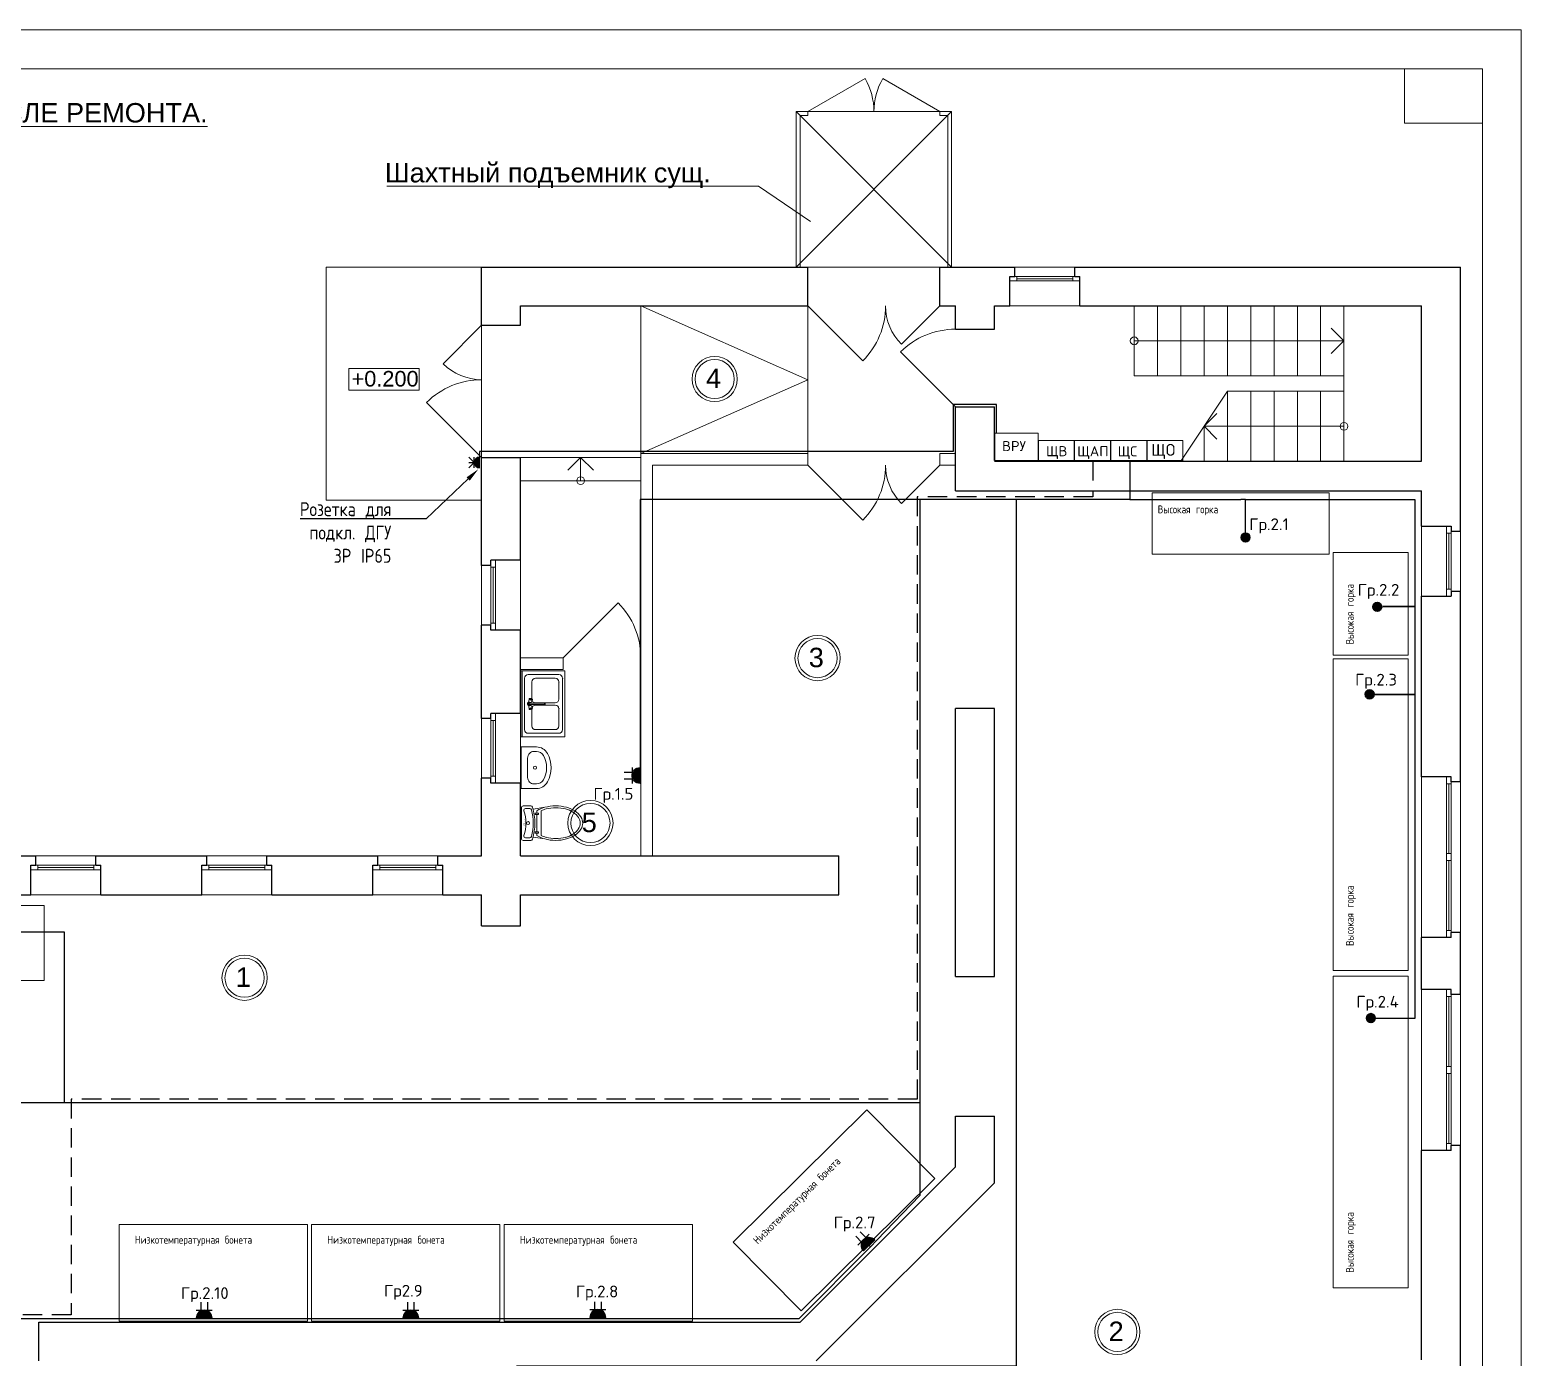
# Model space of a CAD drawing. Header units: metres. Extents: x -1525 to -1043, y -1331 to -1144.
# Drawn here: x -1406.31 to -1387.11, y -1208.18 to -1191.1 of the extents above; entities that cross this region are included whole.
import ezdxf
from ezdxf import colors
from ezdxf.entities.mleader import LeaderData, LeaderLine
from ezdxf.enums import TextEntityAlignment as Align
from ezdxf.math import Vec2, Vec3

# ---------------------------------------------------------------- set-up
doc = ezdxf.new("R2010")
doc.units = ezdxf.units.M
doc.header["$MEASUREMENT"] = 0
doc.linetypes.add('( Hidden )', pattern=[0.375, 0.25, -0.125])
doc.layers.add('_ЭОМ', color=10, linetype='Continuous', lineweight=30)
doc.layers.add('ЭС', color=5, linetype='Continuous', lineweight=30)
doc.styles.get("Standard").update_dxf_attribs({"font": 'txt.shx', "width": 0.8, "height": 0.0025})
doc.styles.add('Style-Arial', font='arial.ttf')

# ---------------------------------------------------------------- blocks, each defined once
blk = doc.blocks.new('*U5')
at = {"color": 7, "linetype": 'Continuous', "lineweight": 13}
for p, q in [((-12.487, 20.002), (14.013, 20.002)), ((13.013, 20.002), (13.013, 19.302)), ((14.013, 20.002), (14.013, -19.998)), ((13.013, 19.302), (14.013, 19.302))]:
    blk.add_line(p, q, dxfattribs=at)
at = {"color": 7, "linetype": 'Continuous', "lineweight": 0, "flags": 128}
blk.add_lwpolyline([(14.513, 20.502), (-14.487, 20.502), (-14.487, -20.498), (14.513, -20.498), (14.513, 20.502)], close=True, dxfattribs=at)
blk = doc.blocks.new('*U11')
at = {"color": 7, "linetype": 'Continuous', "lineweight": 13}
for radius in [0.291, 0.252]:
    blk.add_circle((0, 0), radius, dxfattribs=at)
at = {"color": 7, "linetype": 'Continuous', "lineweight": 13, "style": 'Style-Arial'}
blk.add_text('1', height=0.25, dxfattribs=at).set_placement((-0.113, 0.133), align=Align.TOP_LEFT)
blk = doc.blocks.new('*U12')
at = {"color": 7, "linetype": 'Continuous', "lineweight": 13}
for radius in [0.291, 0.252]:
    blk.add_circle((0, 0), radius, dxfattribs=at)
at = {"color": 7, "linetype": 'Continuous', "lineweight": 13, "style": 'Style-Arial'}
blk.add_text('2', height=0.25, dxfattribs=at).set_placement((-0.113, 0.133), align=Align.TOP_LEFT)
blk = doc.blocks.new('*U6')
at = {"color": 7, "linetype": 'Continuous', "lineweight": 13}
for radius in [0.291, 0.252]:
    blk.add_circle((0, 0), radius, dxfattribs=at)
at = {"color": 7, "linetype": 'Continuous', "lineweight": 13, "style": 'Style-Arial'}
blk.add_text('3', height=0.25, dxfattribs=at).set_placement((-0.113, 0.133), align=Align.TOP_LEFT)
blk = doc.blocks.new('*U13')
at = {"color": 7, "linetype": 'Continuous', "lineweight": 13}
for radius in [0.291, 0.252]:
    blk.add_circle((0, 0), radius, dxfattribs=at)
at = {"color": 7, "linetype": 'Continuous', "lineweight": 13, "style": 'Style-Arial'}
blk.add_text('4', height=0.25, dxfattribs=at).set_placement((-0.113, 0.133), align=Align.TOP_LEFT)
blk = doc.blocks.new('*U7')
at = {"color": 7, "linetype": 'Continuous', "lineweight": 13}
for radius in [0.291, 0.252]:
    blk.add_circle((0, 0), radius, dxfattribs=at)
at = {"color": 7, "linetype": 'Continuous', "lineweight": 13, "style": 'Style-Arial'}
blk.add_text('5', height=0.25, dxfattribs=at).set_placement((-0.113, 0.133), align=Align.TOP_LEFT)
blk = doc.blocks.new('SINK10')
at = {"color": 8, "linetype": 'Continuous', "lineweight": 13}
for p, q in [((-23, 0), (-23, -16.8)), ((23, 0), (-23, 0)), ((23, 0), (23, -16.8)), ((-17.9, -12.3), (-18, -13.4)), ((-18, -13.4), (-18, -16.8)), ((-17.5, -11.2), (-17.9, -12.3)), ((-16.8, -10.1), (-17.5, -11.2)), ((-15.9, -9.2), (-16.8, -10.1)), ((-14.8, -8.3), (-15.9, -9.2)), ((-13.6, -7.7), (-14.8, -8.3)), ((-12.2, -7.2), (-13.6, -7.7)), ((-10.7, -6.9), (-12.2, -7.2)), ((-9.1, -6.8), (-10.7, -6.9)), ((-9.1, -6.8), (-9.1, -6.8)), ((9.1, -6.8), (-9.1, -6.8)), ((9.1, -6.8), (9.1, -6.8)), ((10.7, -6.9), (9.1, -6.8)), ((12.2, -7.2), (10.7, -6.9)), ((13.6, -7.7), (12.2, -7.2)), ((14.8, -8.3), (13.6, -7.7)), ((15.9, -9.2), (14.8, -8.3)), ((16.8, -10.1), (15.9, -9.2)), ((17.5, -11.2), (16.8, -10.1)), ((17.9, -12.3), (17.5, -11.2)), ((18, -13.4), (17.9, -12.3)), ((18, -13.4), (18, -16.8))]:
    blk.add_line(p, q, dxfattribs=at)
for centre, radius, start, end in [((0, -15.2), 1.75, 0, 360), ((-9.1, -16.8), 13.9, 180, 241.5254), ((-9.1, -16.8), 8.89, 180, 241.5254), ((0, 0), 33, 241.5254, 298.4746), ((0, 0), 28, 241.5254, 298.4746), ((9.1, -16.8), 8.89, 298.4746, 360), ((9.1, -16.8), 13.9, 298.4746, 360)]:
    blk.add_arc(centre, radius, start, end, dxfattribs=at)
blk = doc.blocks.new('SINK4')
at = {"color": 8, "linetype": 'Continuous', "lineweight": 13}
for p, q in [((-45, 0), (45, 0)), ((-45, -60), (-45, 0)), ((-45, -2), (45, -2)), ((-40, -10), (-40, -52)), ((35, -5), (-35, -5)), ((-35, -20), (-35, -47)), ((-6.5, -15), (-30, -15)), ((-7.4, -12), (-7.5, -12.3)), ((-7.5, -12.3), (-7.5, -12.8)), ((-7.5, -12.8), (-7.4, -13.4)), ((-7.1, -11.4), (-7.4, -12)), ((-7.2, -11.9), (-7.4, -12)), ((-7.4, -13.4), (-7.3, -14)), ((-7.3, -14), (-7.1, -14.5)), ((-7, -11.9), (-7.2, -11.9)), ((-6.9, -11.3), (-7.1, -11.4)), ((-7.1, -14.5), (-6.9, -15.1)), ((-6.8, -12.1), (-7, -11.9)), ((-3, -11.2), (-6.9, -11.3)), ((-6.6, -11.3), (-6.9, -11.3)), ((-6.9, -15.1), (-6.6, -15.5)), ((-6.5, -12.5), (-6.8, -12.1)), ((-6.3, -11.6), (-6.6, -11.3)), ((-6.6, -15.5), (-6.4, -15.7)), ((-6.3, -13), (-6.5, -12.5)), ((-6.4, -15.7), (-6.2, -15.7)), ((-5.9, -16), (-6.4, -15.7)), ((-6, -12.1), (-6.3, -11.6)), ((-6.1, -13.6), (-6.3, -13)), ((-6.2, -15.7), (-6, -15.6)), ((-6, -14.2), (-6.1, -13.6)), ((-5.7, -12.7), (-6, -12.1)), ((-5.9, -14.8), (-6, -14.2)), ((-6, -15.6), (-5.9, -15.3)), ((-5.9, -15.3), (-5.9, -14.8)), ((-5.9, -16), (-5.6, -16.1)), ((-5.5, -13.5), (-5.7, -12.7)), ((-2.2, -14.1), (-5.6, -16.1)), ((-5.6, -16.1), (-5.4, -15.9)), ((-5.3, -14.2), (-5.5, -13.5)), ((-5.4, -15.9), (-5.3, -15.5)), ((-5.3, -14.9), (-5.3, -14.2)), ((-5.3, -15.5), (-5.3, -14.9)), ((-2.8, -11.3), (-3, -11.2)), ((-2.6, -11.4), (-2.8, -11.3)), ((-2.3, -10.4), (-2.7, -11.1)), ((-2.7, -11.1), (-2.7, -11.4)), ((-1.9, -11.3), (-2.6, -11.5)), ((-2.4, -11.7), (-2.6, -11.4)), ((-2.3, -12.1), (-2.4, -11.7)), ((-1.6, -9.7), (-2.3, -10.4)), ((-2.1, -12.6), (-2.3, -12.1)), ((-2.2, -14.1), (-2.1, -14)), ((-2, -13), (-2.1, -12.6)), ((-2.1, -14), (-2, -13.8)), ((-2, -13.4), (-2, -13)), ((-2, -13.8), (-2, -13.4)), ((-1.3, -13.6), (-2, -13.8)), ((-2, -13.9), (-1.6, -14.3)), ((-0.9, -9.3), (-1.6, -9.7)), ((-1.6, -14.3), (-0.9, -14.7)), ((-1.2, -11.1), (-1.5, -12)), ((-1.5, -12), (-1.2, -12.9)), ((-1.5, -47), (-1.5, -20)), ((-0.5, -10.6), (-1.2, -11.1)), ((-1.2, -12.9), (-0.9, -13.1)), ((-0.8, -11.4), (-1, -12)), ((-1, -12), (-0.9, -12.5)), ((0, -9.2), (-0.9, -9.3)), ((-0.7, -11.5), (-0.9, -12)), ((-0.9, -12), (-0.9, -32)), ((-0.9, -14.7), (-0.9, -14.7)), ((-0.3, -11), (-0.8, -11.4)), ((-0.3, -11.2), (-0.7, -11.5)), ((0.5, -10.6), (-0.5, -10.6)), ((0.3, -11), (-0.3, -11)), ((0.3, -11.2), (-0.3, -11.2)), ((0.9, -9.3), (0, -9.2)), ((0.8, -11.4), (0.3, -11)), ((0.7, -11.5), (0.3, -11.2)), ((1.2, -11.1), (0.5, -10.6)), ((0.8, -12), (0.7, -11.5)), ((1, -12), (0.8, -11.4)), ((0.8, -12.5), (1, -12)), ((0.8, -12), (0.8, -32)), ((0.8, -13.1), (1.2, -12.9)), ((0.8, -14.7), (0.9, -14.7)), ((1.6, -9.7), (0.9, -9.3)), ((0.9, -14.7), (1.6, -14.3)), ((1.5, -12), (1.2, -11.1)), ((1.2, -12.9), (1.5, -12)), ((1.3, -13.6), (2, -13.8)), ((1.5, -20), (1.5, -47)), ((2.3, -10.4), (1.6, -9.7)), ((1.6, -14.3), (2, -13.9)), ((1.9, -11.3), (2.6, -11.5)), ((2.1, -12.6), (2, -13)), ((2, -13), (2, -13.4)), ((2, -13.4), (2, -13.8)), ((2, -13.8), (2.1, -14)), ((2.3, -12.1), (2.1, -12.6)), ((2.1, -14), (2.2, -14.1)), ((2.2, -14.1), (5.6, -16.1)), ((2.7, -11.1), (2.3, -10.4)), ((2.4, -11.7), (2.3, -12.1)), ((2.6, -11.4), (2.4, -11.7)), ((2.8, -11.3), (2.6, -11.4)), ((2.7, -11.4), (2.7, -11.1)), ((3, -11.2), (2.8, -11.3)), ((3, -11.2), (6.9, -11.3)), ((5.5, -13.5), (5.3, -14.2)), ((5.3, -14.2), (5.3, -14.9)), ((5.3, -14.9), (5.3, -15.5)), ((5.3, -15.5), (5.4, -15.9)), ((5.4, -15.9), (5.6, -16.1)), ((5.7, -12.7), (5.5, -13.5)), ((5.6, -16.1), (5.9, -16)), ((6, -12.1), (5.7, -12.7)), ((6, -14.2), (5.9, -14.8)), ((5.9, -14.8), (5.9, -15.3)), ((5.9, -15.3), (6, -15.6)), ((5.9, -16), (6.4, -15.7)), ((6.3, -11.6), (6, -12.1)), ((6.1, -13.6), (6, -14.2)), ((6, -15.6), (6.2, -15.7)), ((6.3, -13), (6.1, -13.6)), ((6.2, -15.7), (6.4, -15.7)), ((6.6, -11.3), (6.3, -11.6)), ((6.5, -12.5), (6.3, -13)), ((6.4, -15.7), (6.6, -15.5)), ((6.8, -12.1), (6.5, -12.5)), ((30, -15), (6.5, -15)), ((6.9, -11.3), (6.6, -11.3)), ((6.6, -15.5), (6.9, -15.1)), ((7, -11.9), (6.8, -12.1)), ((7.1, -11.4), (6.9, -11.3)), ((6.9, -15.1), (7.1, -14.5)), ((7.2, -11.9), (7, -11.9)), ((7.1, -11.4), (7.4, -12)), ((7.1, -14.5), (7.3, -14)), ((7.4, -12), (7.2, -11.9)), ((7.3, -14), (7.4, -13.4)), ((7.5, -12.3), (7.4, -12)), ((7.4, -13.4), (7.5, -12.8)), ((7.5, -12.8), (7.5, -12.3)), ((35, -47), (35, -20)), ((40, -52), (40, -10)), ((45, -60), (45, 0)), ((-1.1, -32), (-0.9, -31.4)), ((-0.9, -32.6), (-1.1, -32)), ((-0.7, -32.5), (-0.9, -32)), ((-0.3, -32.9), (-0.9, -32.6)), ((-0.9, -32.6), (-0.7, -33)), ((-0.3, -32.8), (-0.7, -32.5)), ((-0.3, -33.3), (-0.7, -33)), ((0.3, -32.8), (-0.3, -32.8)), ((0.3, -32.9), (-0.3, -32.9)), ((0.3, -33.3), (-0.3, -33.3)), ((0.7, -32.5), (0.3, -32.8)), ((0.8, -32.6), (0.3, -32.9)), ((0.7, -33), (0.3, -33.3)), ((0.8, -32), (0.7, -32.5)), ((0.8, -32.6), (0.7, -33)), ((0.8, -31.4), (1, -32)), ((1, -32), (0.8, -32.6)), ((-45, -60), (45, -60)), ((-35, -57), (35, -57)), ((-30, -52), (-6.5, -52)), ((6.5, -52), (30, -52))]:
    blk.add_line(p, q, dxfattribs=at)
for centre, start, end in [((-35, -10), 90, 180), ((-30, -20), 90, 180), ((-6.5, -20), 0, 90), ((6.5, -20), 90, 180), ((30, -20), 0, 90), ((35, -10), 0, 90), ((-35, -52), 180, 270), ((-30, -47), 180, 270), ((-6.5, -47), 270, 0), ((6.5, -47), 180, 270), ((30, -47), 270, 0), ((35, -52), 270, 0)]:
    blk.add_arc(centre, 5, start, end, dxfattribs=at)
for p in [(-35, -57), (-30, -52), (6.5, -52)]:
    blk.add_point(p, dxfattribs=at)
blk = doc.blocks.new('ун3_1')
at = {"color": 8, "linetype": 'Continuous', "lineweight": 13}
for p, q in [((-0.239, 0.354), (-0.212, 0.175)), ((0.187, 0.299), (-0.187, 0.299)), ((-0.148, 0.232), (-0.187, 0.232)), ((0.129, 0.232), (-0.128, 0.232)), ((0.187, 0.232), (0.149, 0.232)), ((0.239, 0.354), (0.212, 0.175)), ((-0.26, 0.026), (-0.26, 0.142)), ((0.234, 0), (-0.234, 0)), ((-0.221, 0.062), (-0.221, 0.126)), ((0.221, 0.126), (0.221, 0.062)), ((0.26, 0.142), (0.26, 0.026))]:
    blk.add_line(p, q, dxfattribs=at)
at = {"color": 8, "linetype": 'Continuous', "lineweight": 13, "flags": 128}
for points in [[(-0.128, 0.255), (-0.128, 0.206), (-0.148, 0.206), (-0.148, 0.255), (-0.128, 0.255)], [(0.129, 0.255), (0.129, 0.206), (0.149, 0.206), (0.149, 0.255), (0.129, 0.255)]]:
    blk.add_lwpolyline(points, close=True, dxfattribs=at)
at = {"color": 8, "linetype": 'Continuous', "lineweight": 13}
blk.add_circle((0, 0.099), 0.0222, dxfattribs=at)
for centre, radius, start, end in [((0, 0.755), 0.17, 90, 123.0235), ((0, 0.755), 0.17, 56.9765, 90), ((0.379, 0.517), 0.639, 165.2133, 180), ((0.192, 0.566), 0.446, 147.4922, 165.2133), ((0.172, 0.563), 0.4, 147.4922, 165.2133), ((0.074, 0.641), 0.306, 123.0235, 147.4922), ((0.067, 0.631), 0.275, 123.0235, 147.4922), ((0, 0.733), 0.153, 90, 123.0235), ((0, 0.733), 0.153, 56.9765, 90), ((-0.066, 0.631), 0.275, 32.5078, 56.9765), ((-0.074, 0.641), 0.306, 32.5078, 56.9765), ((-0.172, 0.563), 0.4, 14.7867, 32.5078), ((-0.192, 0.566), 0.446, 14.7867, 32.5078), ((-0.379, 0.517), 0.639, 0, 14.7867), ((0.379, 0.517), 0.639, 180, 194.7867), ((0.34, 0.519), 0.573, 165.2133, 180), ((0.34, 0.519), 0.573, 180, 194.7867), ((-0.34, 0.519), 0.573, 0, 14.7867), ((-0.34, 0.519), 0.573, 345.2133, 0), ((-0.379, 0.517), 0.639, 345.2133, 0), ((0.192, 0.467), 0.446, 194.7867, 211.8511), ((0.172, 0.475), 0.4, 194.7867, 206.0947), ((-0.172, 0.475), 0.4, 333.9053, 345.2133), ((-0.192, 0.467), 0.446, 328.1489, 345.2133), ((-0.234, 0.142), 0.026, 106.9888, 180), ((-0.234, 0.026), 0.026, 180, 270), ((0, -0.624), 0.827, 73.0112, 106.9888), ((-0.195, 0.126), 0.026, 104.5756, 180), ((-0.195, 0.062), 0.026, 180, 287.342), ((0, -0.624), 0.801, 75.4244, 104.5756), ((0, -0.562), 0.628, 72.658, 107.342), ((0.195, 0.062), 0.026, 252.658, 0), ((0.195, 0.126), 0.026, 0, 75.4244), ((0.234, 0.026), 0.026, 270, 0), ((0.234, 0.142), 0.026, 0, 73.0112)]:
    blk.add_arc(centre, radius, start, end, dxfattribs=at)
at = {"color": 8, "linetype": 'Continuous', "lineweight": 13, "insert": (0.046, 0.047), "char_height": 0.013, "width": 61.84848, "attachment_point": 3}
blk.add_mtext('Spais Shattl', dxfattribs=at)
blk = doc.blocks.new('*U17')
at = {"color": 7, "linetype": 'Continuous', "lineweight": 13}
for p, q in [((-0.85, 0.788), (-0.114, 1.213)), ((0.85, 0.788), (0.114, 1.213)), ((-0.85, 0.738), (-0.85, 0.788)), ((0.85, 0.738), (0.85, 0.788))]:
    blk.add_line(p, q, dxfattribs=at)
at = {"color": 7, "linetype": 'Continuous', "lineweight": 13, "flags": 128}
for points in [[(-1, -1.212), (-1, 0.788), (-0.85, 0.788)], [(0.85, 0.788), (1, 0.788), (1, -1.212)], [(-0.95, -1.212), (-0.95, 0.738), (-0.85, 0.738)], [(0.85, 0.738), (0.95, 0.738), (0.95, -1.212)]]:
    blk.add_lwpolyline(points, dxfattribs=at)
at = {"color": 7, "linetype": 'Continuous', "lineweight": 0}
for centre, start, end in [((-0.85, 0.788), 0, 30), ((0.85, 0.788), 150, 180)]:
    blk.add_arc(centre, 0.85, start, end, dxfattribs=at)
blk = doc.blocks.new('*U28')
at = {"true_color": 0xffffff}
h = blk.add_hatch(color=7, dxfattribs=at)
h.dxf.hatch_style = 1
edge = h.paths.add_edge_path()
edge.add_line((-4.1, -22.7), (20.9, -22.7))
edge.add_arc((8.4, -22.7), 12.5, 0, 180)
at = {"color": 0, "lineweight": 30}
for p, q in [((3.3, 2.3), (3.3, -11.3)), ((13.4, 2.3), (13.4, -11.3)), ((-4.1, -10.2), (20.9, -10.2))]:
    blk.add_line(p, q, dxfattribs=at)
blk.add_lwpolyline([(-4.1, -22.7), (20.9, -22.7, 1)], format="xyb", close=True, dxfattribs=at)
blk = doc.blocks.new('*U33')
at = {"true_color": 0xffffff}
h = blk.add_hatch(color=7, dxfattribs=at)
h.dxf.hatch_style = 1
edge = h.paths.add_edge_path()
edge.add_line((-4.6, -15.5), (20.4, -15.5))
edge.add_arc((7.9, -15.5), 12.5, 0, 180)
at = {"color": 0, "lineweight": 30}
for p, q in [((2.9, 9.5), (2.9, -4)), ((13, 9.5), (13, -4)), ((-4.6, -3), (20.4, -3))]:
    blk.add_line(p, q, dxfattribs=at)
blk.add_lwpolyline([(-4.6, -15.5), (20.4, -15.5, 1)], format="xyb", close=True, dxfattribs=at)
blk = doc.blocks.new('*U29')
at = {"true_color": 0xffffff}
h = blk.add_hatch(color=7, dxfattribs=at)
h.dxf.hatch_style = 1
edge = h.paths.add_edge_path()
edge.add_line((-2, 5.3), (-2, -19.7))
edge.add_arc((-2, -7.2), 12.5, 270, 450)
at = {"color": 0, "lineweight": 30}
for p, q in [((10.5, 5.3), (10.5, -19.7)), ((23, -2.1), (9.4, -2.1)), ((23, -12.2), (9.4, -12.2))]:
    blk.add_line(p, q, dxfattribs=at)
blk.add_lwpolyline([(-2, 5.3), (-2, -19.7, 1)], format="xyb", close=True, dxfattribs=at)
blk = doc.blocks.new('*U38')
at = {"true_color": 0xffffff}
h = blk.add_hatch(color=7, dxfattribs=at)
h.dxf.hatch_style = 1
edge = h.paths.add_edge_path()
edge.add_line((62.5, -60), (87.5, -60))
edge.add_arc((75, -60), 12.5, 0, 180)
at = {"color": 0, "lineweight": 30}
for p, q in [((75, -47.5), (62.5, -35)), ((62.5, -47.5), (87.5, -47.5)), ((75, -35), (75, -47.5)), ((75, -47.5), (87.5, -35)), ((75, -47.5), (75, -60))]:
    blk.add_line(p, q, dxfattribs=at)
blk.add_lwpolyline([(62.5, -60), (87.5, -60, 1)], format="xyb", close=True, dxfattribs=at)

msp = doc.modelspace()

# ---------------------------------------------------------------- hatches: boundary and pattern name
at = {"layer": 'ЭС', "linetype": 'Continuous', "lineweight": 0}
h = msp.add_hatch(color=256, dxfattribs=at)
h.dxf.hatch_style = 1
h.paths.add_polyline_path([(-1390.7165528, -1197.63336433, 1), (-1390.6026167, -1197.63336433, 1)])
h = msp.add_hatch(color=256, dxfattribs=at)
h.dxf.hatch_style = 1
h.paths.add_polyline_path([(-1389.02144337, -1198.52597747, 1), (-1388.90750727, -1198.52597747, 1)])
h = msp.add_hatch(color=256, dxfattribs=at)
h.dxf.hatch_style = 1
h.paths.add_polyline_path([(-1389.12010711, -1199.65231615, 1), (-1389.00617101, -1199.65231615, 1)])
h = msp.add_hatch(color=256, dxfattribs=at)
h.dxf.hatch_style = 1
h.paths.add_polyline_path([(-1389.10375169, -1203.81923944, 1), (-1388.9898156, -1203.81923944, 1)])

# ---------------------------------------------------------------- linework, layer by layer
at = {"color": 7, "linetype": 'Continuous', "lineweight": 0}
for p, q in [((-1396.44285769, -1192.15260369), (-1394.44285769, -1194.15260369)), ((-1396.44285769, -1194.15260369), (-1394.44285769, -1192.15260369)), ((-1396.29285769, -1194.15260369), (-1394.59285769, -1194.15260369)), ((-1393.62785769, -1194.15260369), (-1392.85785769, -1194.15260369)), ((-1393.60285769, -1194.27260369), (-1392.88285769, -1194.27260369)), ((-1393.60285769, -1194.30260369), (-1392.88285769, -1194.30260369)), ((-1392.88285769, -1194.33260369), (-1393.60285769, -1194.33260369)), ((-1398.44285769, -1196.55260369), (-1398.44285769, -1194.65260369)), ((-1396.29285769, -1196.55260369), (-1396.29285769, -1194.65260369)), ((-1393.69285769, -1194.65260369), (-1392.79285769, -1194.65260369)), ((-1391.79285769, -1195.55260369), (-1391.79285769, -1194.65260369)), ((-1391.49285769, -1195.55260369), (-1391.49285769, -1194.65260369)), ((-1391.19285769, -1195.55260369), (-1391.19285769, -1194.65260369)), ((-1390.89285769, -1195.55260369), (-1390.89285769, -1194.65260369)), ((-1390.59285769, -1195.55260369), (-1390.59285769, -1194.65260369)), ((-1390.29285769, -1195.55260369), (-1390.29285769, -1194.65260369)), ((-1389.99285769, -1195.55260369), (-1389.99285769, -1194.65260369)), ((-1389.69285769, -1195.55260369), (-1389.69285769, -1194.65260369)), ((-1400.49285769, -1194.90260369), (-1400.49285769, -1196.50260369)), ((-1389.55773699, -1194.93772439), (-1389.39285769, -1195.10260369)), ((-1392.09285769, -1195.10260369), (-1389.39285769, -1195.10260369)), ((-1389.55773699, -1195.26748299), (-1389.39285769, -1195.10260369)), ((-1391.49285769, -1196.65260369), (-1390.89285769, -1195.75260369)), ((-1390.89285769, -1196.65260369), (-1390.89285769, -1195.75260369)), ((-1390.59285769, -1196.65260369), (-1390.59285769, -1195.75260369)), ((-1390.29285769, -1196.65260369), (-1390.29285769, -1195.75260369)), ((-1389.99285769, -1196.65260369), (-1389.99285769, -1195.75260369)), ((-1389.69285769, -1196.65260369), (-1389.69285769, -1195.75260369)), ((-1391.02797839, -1196.03772439), (-1391.19285769, -1196.20260369)), ((-1391.19285769, -1196.65260369), (-1391.19285769, -1196.20260369)), ((-1389.39285769, -1196.20260369), (-1391.19285769, -1196.20260369)), ((-1391.02797839, -1196.36748299), (-1391.19285769, -1196.20260369)), ((-1399.99285769, -1196.60260369), (-1398.44285769, -1196.60260369)), ((-1399.38273699, -1196.76748299), (-1399.21785769, -1196.60260369)), ((-1399.21785769, -1196.90260369), (-1399.21785769, -1196.60260369)), ((-1399.05297839, -1196.76748299), (-1399.21785769, -1196.60260369)), ((-1399.99285769, -1196.90260369), (-1398.44285769, -1196.90260369)), ((-1388.39285769, -1197.48760369), (-1388.39285769, -1198.38760369)), ((-1388.07285769, -1198.29760369), (-1388.07285769, -1197.57760369)), ((-1388.04285769, -1197.57760369), (-1388.04285769, -1198.29760369)), ((-1388.01285769, -1197.57760369), (-1388.01285769, -1198.29760369)), ((-1387.89285769, -1197.55260369), (-1387.89285769, -1198.32260369)), ((-1399.99285769, -1198.82760369), (-1399.99285769, -1197.92760369)), ((-1400.49285769, -1198.76260369), (-1400.49285769, -1197.99260369)), ((-1400.37285769, -1198.73760369), (-1400.37285769, -1198.01760369)), ((-1400.34285769, -1198.73760369), (-1400.34285769, -1198.01760369)), ((-1400.31285769, -1198.01760369), (-1400.31285769, -1198.73760369)), ((-1400.49285769, -1200.73260369), (-1400.49285769, -1199.96260369)), ((-1400.37285769, -1200.70760369), (-1400.37285769, -1199.98760369)), ((-1400.34285769, -1200.70760369), (-1400.34285769, -1199.98760369)), ((-1400.31285769, -1199.98760369), (-1400.31285769, -1200.70760369)), ((-1399.99285769, -1200.79760369), (-1399.99285769, -1199.89760369)), ((-1388.39285769, -1202.78260369), (-1388.39285769, -1200.71260369)), ((-1388.07285769, -1202.69260369), (-1388.07285769, -1200.80260369)), ((-1388.04285769, -1201.70260369), (-1388.04285769, -1200.80260369)), ((-1388.01285769, -1200.80260369), (-1388.01285769, -1202.69260369)), ((-1387.89285769, -1200.77760369), (-1387.89285769, -1202.71760369)), ((-1406.22785769, -1201.73260369), (-1405.45785769, -1201.73260369)), ((-1404.02785769, -1201.73260369), (-1403.25785769, -1201.73260369)), ((-1401.82785769, -1201.73260369), (-1401.05785769, -1201.73260369)), ((-1388.04285769, -1202.69260369), (-1388.04285769, -1201.79260369)), ((-1406.20285769, -1201.85260369), (-1405.48285769, -1201.85260369)), ((-1406.20285769, -1201.88260369), (-1405.48285769, -1201.88260369)), ((-1405.48285769, -1201.91260369), (-1406.20285769, -1201.91260369)), ((-1404.00285769, -1201.85260369), (-1403.28285769, -1201.85260369)), ((-1404.00285769, -1201.88260369), (-1403.28285769, -1201.88260369)), ((-1403.28285769, -1201.91260369), (-1404.00285769, -1201.91260369)), ((-1401.80285769, -1201.85260369), (-1401.08285769, -1201.85260369)), ((-1401.80285769, -1201.88260369), (-1401.08285769, -1201.88260369)), ((-1401.08285769, -1201.91260369), (-1401.80285769, -1201.91260369)), ((-1406.29285769, -1202.23260369), (-1405.39285769, -1202.23260369)), ((-1404.09285769, -1202.23260369), (-1403.19285769, -1202.23260369)), ((-1401.89285769, -1202.23260369), (-1400.99285769, -1202.23260369)), ((-1388.39285769, -1205.52260369), (-1388.39285769, -1203.45260369)), ((-1387.89285769, -1203.51760369), (-1387.89285769, -1205.45760369)), ((-1388.07285769, -1205.43260369), (-1388.07285769, -1203.54260369)), ((-1388.04285769, -1204.44260369), (-1388.04285769, -1203.54260369)), ((-1388.01285769, -1203.54260369), (-1388.01285769, -1205.43260369)), ((-1388.04285769, -1205.43260369), (-1388.04285769, -1204.53260369))]:
    msp.add_line(p, q, dxfattribs=at)
at = {"color": 7, "linetype": 'Continuous', "lineweight": 30}
for p, q in [((-1400.49285769, -1194.15260369), (-1396.29285769, -1194.15260369)), ((-1400.49285769, -1194.90260369), (-1400.49285769, -1194.15260369)), ((-1396.29285769, -1194.65260369), (-1396.29285769, -1194.15260369)), ((-1394.59285769, -1194.65260369), (-1394.59285769, -1194.15260369)), ((-1394.59285769, -1194.15260369), (-1393.62785769, -1194.15260369)), ((-1393.69285769, -1194.65260369), (-1393.69285769, -1194.27260369)), ((-1393.69285769, -1194.27260369), (-1393.62785769, -1194.27260369)), ((-1393.62785769, -1194.27260369), (-1393.62785769, -1194.15260369)), ((-1392.85785769, -1194.27260369), (-1392.85785769, -1194.15260369)), ((-1392.85785769, -1194.15260369), (-1387.89285769, -1194.15260369)), ((-1392.85785769, -1194.27260369), (-1392.79285769, -1194.27260369)), ((-1392.79285769, -1194.65260369), (-1392.79285769, -1194.27260369)), ((-1387.89285769, -1197.55260369), (-1387.89285769, -1194.15260369)), ((-1399.99285769, -1194.65260369), (-1396.29285769, -1194.65260369)), ((-1399.99285769, -1194.90260369), (-1399.99285769, -1194.65260369)), ((-1394.59285769, -1194.65260369), (-1394.39285769, -1194.65260369)), ((-1394.39285769, -1194.95260369), (-1394.39285769, -1194.65260369)), ((-1393.89285769, -1194.65260369), (-1393.69285769, -1194.65260369)), ((-1393.89285769, -1194.95260369), (-1393.89285769, -1194.65260369)), ((-1392.79285769, -1194.65260369), (-1388.39285769, -1194.65260369)), ((-1388.39285769, -1196.65260369), (-1388.39285769, -1194.65260369)), ((-1400.49285769, -1194.90260369), (-1399.99285769, -1194.90260369)), ((-1394.39285769, -1194.95260369), (-1393.89285769, -1194.95260369)), ((-1394.39285769, -1195.95260369), (-1393.89285769, -1195.95260369)), ((-1394.39285769, -1197.03260369), (-1394.39285769, -1195.95260369)), ((-1393.89285769, -1196.64499185), (-1393.89285769, -1195.95260369)), ((-1400.49285769, -1196.60260369), (-1399.99285769, -1196.60260369)), ((-1400.49285769, -1197.99260369), (-1400.49285769, -1196.60260369)), ((-1399.99285769, -1197.92760369), (-1399.99285769, -1196.60260369)), ((-1393.89285769, -1196.65260369), (-1388.39285769, -1196.65260369)), ((-1394.39285769, -1197.03260369), (-1388.39285769, -1197.03260369)), ((-1388.39285769, -1197.48760369), (-1388.39285769, -1197.03260369)), ((-1388.39285769, -1197.48760369), (-1388.01285769, -1197.48760369)), ((-1388.01285769, -1197.48760369), (-1388.01285769, -1197.55260369)), ((-1388.01285769, -1197.55260369), (-1387.89285769, -1197.55260369)), ((-1399.99285769, -1197.92760369), (-1400.37285769, -1197.92760369)), ((-1400.37285769, -1197.99260369), (-1400.37285769, -1197.92760369)), ((-1400.37285769, -1197.99260369), (-1400.49285769, -1197.99260369)), ((-1388.01285769, -1198.32260369), (-1387.89285769, -1198.32260369)), ((-1388.01285769, -1198.32260369), (-1388.01285769, -1198.38760369)), ((-1387.89285769, -1200.77760369), (-1387.89285769, -1198.32260369)), ((-1388.39285769, -1200.71260369), (-1388.39285769, -1198.38760369)), ((-1388.39285769, -1198.38760369), (-1388.01285769, -1198.38760369)), ((-1400.49285769, -1199.96260369), (-1400.49285769, -1198.76260369)), ((-1400.37285769, -1198.76260369), (-1400.49285769, -1198.76260369)), ((-1400.37285769, -1198.82760369), (-1400.37285769, -1198.76260369)), ((-1399.99285769, -1198.82760369), (-1400.37285769, -1198.82760369)), ((-1399.99285769, -1199.89760369), (-1399.99285769, -1198.82760369)), ((-1394.39285769, -1203.28260369), (-1394.39285769, -1199.83260369)), ((-1393.89285769, -1199.83260369), (-1394.39285769, -1199.83260369)), ((-1393.89285769, -1203.28260369), (-1393.89285769, -1199.83260369)), ((-1400.37285769, -1199.96260369), (-1400.49285769, -1199.96260369)), ((-1399.99285769, -1199.89760369), (-1400.37285769, -1199.89760369)), ((-1400.37285769, -1199.96260369), (-1400.37285769, -1199.89760369)), ((-1400.37285769, -1200.73260369), (-1400.49285769, -1200.73260369)), ((-1400.49285769, -1201.73260369), (-1400.49285769, -1200.73260369)), ((-1400.37285769, -1200.79760369), (-1400.37285769, -1200.73260369)), ((-1399.99285769, -1200.79760369), (-1400.37285769, -1200.79760369)), ((-1399.99285769, -1201.73260369), (-1399.99285769, -1200.79760369)), ((-1388.01285769, -1200.71260369), (-1388.39285769, -1200.71260369)), ((-1388.01285769, -1200.77760369), (-1388.01285769, -1200.71260369)), ((-1387.89285769, -1200.77760369), (-1388.01285769, -1200.77760369)), ((-1406.22785769, -1201.85260369), (-1406.22785769, -1201.73260369)), ((-1405.45785769, -1201.85260369), (-1405.45785769, -1201.73260369)), ((-1404.02785769, -1201.85260369), (-1404.02785769, -1201.73260369)), ((-1403.25785769, -1201.85260369), (-1403.25785769, -1201.73260369)), ((-1401.82785769, -1201.85260369), (-1401.82785769, -1201.73260369)), ((-1401.05785769, -1201.85260369), (-1401.05785769, -1201.73260369)), ((-1395.89285769, -1202.23260369), (-1395.89285769, -1201.73260369)), ((-1406.29285769, -1202.23260369), (-1406.29285769, -1201.85260369)), ((-1406.29285769, -1201.85260369), (-1406.22785769, -1201.85260369)), ((-1405.45785769, -1201.85260369), (-1405.39285769, -1201.85260369)), ((-1405.39285769, -1202.23260369), (-1405.39285769, -1201.85260369)), ((-1404.09285769, -1202.23260369), (-1404.09285769, -1201.85260369)), ((-1404.09285769, -1201.85260369), (-1404.02785769, -1201.85260369)), ((-1403.25785769, -1201.85260369), (-1403.19285769, -1201.85260369)), ((-1403.19285769, -1202.23260369), (-1403.19285769, -1201.85260369)), ((-1401.89285769, -1202.23260369), (-1401.89285769, -1201.85260369)), ((-1401.89285769, -1201.85260369), (-1401.82785769, -1201.85260369)), ((-1401.05785769, -1201.85260369), (-1400.99285769, -1201.85260369)), ((-1400.99285769, -1202.23260369), (-1400.99285769, -1201.85260369)), ((-1400.49285769, -1202.63260369), (-1400.49285769, -1202.23260369)), ((-1399.99285769, -1202.63260369), (-1399.99285769, -1202.23260369)), ((-1400.49285769, -1202.63260369), (-1399.99285769, -1202.63260369)), ((-1388.01285769, -1202.78260369), (-1388.01285769, -1202.71760369)), ((-1387.89285769, -1202.71760369), (-1388.01285769, -1202.71760369)), ((-1387.89285769, -1203.51760369), (-1387.89285769, -1202.71760369)), ((-1388.01285769, -1202.78260369), (-1388.39285769, -1202.78260369)), ((-1388.39285769, -1203.45260369), (-1388.39285769, -1202.78260369)), ((-1394.39285769, -1203.28260369), (-1393.89285769, -1203.28260369)), ((-1388.01285769, -1203.45260369), (-1388.39285769, -1203.45260369)), ((-1388.01285769, -1203.51760369), (-1388.01285769, -1203.45260369)), ((-1387.89285769, -1203.51760369), (-1388.01285769, -1203.51760369)), ((-1394.39285769, -1205.73260369), (-1394.39285769, -1205.08260369)), ((-1394.39285769, -1205.08260369), (-1393.89285769, -1205.08260369)), ((-1393.89285769, -1205.93971047), (-1393.89285769, -1205.08260369)), ((-1388.39285769, -1208.21788507), (-1388.39285769, -1205.52260369)), ((-1388.01285769, -1205.52260369), (-1388.39285769, -1205.52260369)), ((-1388.01285769, -1205.52260369), (-1388.01285769, -1205.45760369)), ((-1387.89285769, -1205.45760369), (-1388.01285769, -1205.45760369)), ((-1387.89285769, -1208.42499185), (-1387.89285769, -1205.45760369)), ((-1396.39285769, -1207.73260369), (-1394.39285769, -1205.73260369)), ((-1396.18575091, -1208.23260369), (-1393.89285769, -1205.93971047)), ((-1406.19285769, -1207.73260369), (-1396.39285769, -1207.73260369)), ((-1406.19285769, -1208.23260369), (-1406.19285769, -1207.73260369))]:
    msp.add_line(p, q, dxfattribs=at)
at = {"color": 7, "linetype": 'Continuous', "lineweight": 13}
for p, q in [((-1396.29285769, -1194.65260369), (-1395.58575091, -1195.35971047)), ((-1394.59285769, -1194.65260369), (-1395.08783243, -1195.14757844)), ((-1392.09285769, -1195.55260369), (-1392.09285769, -1194.65260369)), ((-1389.39285769, -1196.65260369), (-1389.39285769, -1194.65260369)), ((-1400.49285769, -1194.90260369), (-1400.98783243, -1195.39757844)), ((-1395.09996447, -1195.24549691), (-1394.39285769, -1195.95260369)), ((-1392.09285769, -1195.55260369), (-1389.39285769, -1195.55260369)), ((-1390.89285769, -1195.75260369), (-1389.39285769, -1195.75260369)), ((-1400.49285769, -1196.60260369), (-1401.19996447, -1195.89549691)), ((-1398.44285769, -1196.55260369), (-1396.29285769, -1196.55260369)), ((-1398.44285769, -1199.18260369), (-1398.44285769, -1196.55260369)), ((-1396.29285769, -1196.55260369), (-1396.29285769, -1196.70260369)), ((-1394.59285769, -1196.55260369), (-1394.59285769, -1196.70260369)), ((-1394.59285769, -1196.55260369), (-1394.39285769, -1196.55260369)), ((-1398.29285769, -1196.70260369), (-1396.29285769, -1196.70260369)), ((-1398.29285769, -1201.73260369), (-1398.29285769, -1196.70260369)), ((-1396.29285769, -1196.70260369), (-1395.58575091, -1197.40971047)), ((-1394.59285769, -1196.70260369), (-1395.08783243, -1197.19757844)), ((-1394.59285769, -1196.70260369), (-1394.39285769, -1196.70260369)), ((-1399.44285769, -1199.18260369), (-1398.73575091, -1198.47549691)), ((-1399.99285769, -1199.18260369), (-1399.44285769, -1199.18260369)), ((-1399.44285769, -1199.33260369), (-1399.44285769, -1199.18260369)), ((-1398.44285769, -1199.18260369), (-1398.44285769, -1199.33260369)), ((-1399.99285769, -1199.33260369), (-1399.44285769, -1199.33260369)), ((-1398.44285769, -1201.73260369), (-1398.44285769, -1199.33260369))]:
    msp.add_line(p, q, dxfattribs=at)
at = {"lineweight": 30}
for p, q in [((-1407.65785769, -1201.73260369), (-1406.22785769, -1201.73260369)), ((-1405.45785769, -1201.73260369), (-1404.02785769, -1201.73260369)), ((-1403.25785769, -1201.73260369), (-1401.82785769, -1201.73260369)), ((-1401.05785769, -1201.73260369), (-1400.49285769, -1201.73260369)), ((-1399.99285769, -1201.73260369), (-1395.89285769, -1201.73260369)), ((-1407.59285769, -1202.23260369), (-1406.29285769, -1202.23260369)), ((-1405.39285769, -1202.23260369), (-1404.09285769, -1202.23260369)), ((-1403.19285769, -1202.23260369), (-1401.89285769, -1202.23260369)), ((-1400.99285769, -1202.23260369), (-1400.49285769, -1202.23260369)), ((-1399.99285769, -1202.23260369), (-1395.89285769, -1202.23260369))]:
    msp.add_line(p, q, dxfattribs=at)
at = {"color": 7, "linetype": 'Continuous', "lineweight": 0, "flags": 128}
for points in [[(-1396.44285769, -1192.15260369), (-1394.44285769, -1192.15260369), (-1394.44285769, -1194.15260369), (-1396.44285769, -1194.15260369), (-1396.44285769, -1192.15260369)], [(-1402.49285769, -1197.15260369), (-1402.49285769, -1194.15260369), (-1400.49285769, -1194.15260369), (-1400.49285769, -1197.15260369), (-1402.49285769, -1197.15260369)]]:
    msp.add_lwpolyline(points, close=True, dxfattribs=at)
at = {"color": 7, "linetype": 'Continuous', "lineweight": 13, "flags": 128}
msp.add_lwpolyline([(-1401.7123752, -1193.11086784), (-1396.93031353, -1193.11086784), (-1396.25715311, -1193.56590185)], dxfattribs=at)
for points in [[(-1393.69285769, -1194.27260369), (-1393.60285769, -1194.27260369), (-1393.60285769, -1194.33260369), (-1393.69285769, -1194.33260369), (-1393.69285769, -1194.27260369)], [(-1392.79285769, -1194.27260369), (-1392.88285769, -1194.27260369), (-1392.88285769, -1194.33260369), (-1392.79285769, -1194.33260369), (-1392.79285769, -1194.27260369)], [(-1402.20314757, -1195.45985961), (-1401.29580994, -1195.45985961), (-1401.29580994, -1195.73724095), (-1402.20314757, -1195.73724095), (-1402.20314757, -1195.45985961)], [(-1388.01285769, -1197.48760369), (-1388.01285769, -1197.57760369), (-1388.07285769, -1197.57760369), (-1388.07285769, -1197.48760369), (-1388.01285769, -1197.48760369)], [(-1400.37285769, -1197.92760369), (-1400.37285769, -1198.01760369), (-1400.31285769, -1198.01760369), (-1400.31285769, -1197.92760369), (-1400.37285769, -1197.92760369)], [(-1388.01285769, -1198.38760369), (-1388.01285769, -1198.29760369), (-1388.07285769, -1198.29760369), (-1388.07285769, -1198.38760369), (-1388.01285769, -1198.38760369)], [(-1400.37285769, -1198.82760369), (-1400.37285769, -1198.73760369), (-1400.31285769, -1198.73760369), (-1400.31285769, -1198.82760369), (-1400.37285769, -1198.82760369)], [(-1400.37285769, -1199.89760369), (-1400.37285769, -1199.98760369), (-1400.31285769, -1199.98760369), (-1400.31285769, -1199.89760369), (-1400.37285769, -1199.89760369)], [(-1400.37285769, -1200.79760369), (-1400.37285769, -1200.70760369), (-1400.31285769, -1200.70760369), (-1400.31285769, -1200.79760369), (-1400.37285769, -1200.79760369)], [(-1388.07285769, -1200.71260369), (-1388.07285769, -1200.80260369), (-1388.01285769, -1200.80260369), (-1388.01285769, -1200.71260369), (-1388.07285769, -1200.71260369)], [(-1388.07285769, -1201.79260369), (-1388.07285769, -1201.70260369), (-1388.01285769, -1201.70260369), (-1388.01285769, -1201.79260369), (-1388.07285769, -1201.79260369)], [(-1406.29285769, -1201.85260369), (-1406.20285769, -1201.85260369), (-1406.20285769, -1201.91260369), (-1406.29285769, -1201.91260369), (-1406.29285769, -1201.85260369)], [(-1405.39285769, -1201.85260369), (-1405.48285769, -1201.85260369), (-1405.48285769, -1201.91260369), (-1405.39285769, -1201.91260369), (-1405.39285769, -1201.85260369)], [(-1404.09285769, -1201.85260369), (-1404.00285769, -1201.85260369), (-1404.00285769, -1201.91260369), (-1404.09285769, -1201.91260369), (-1404.09285769, -1201.85260369)], [(-1403.19285769, -1201.85260369), (-1403.28285769, -1201.85260369), (-1403.28285769, -1201.91260369), (-1403.19285769, -1201.91260369), (-1403.19285769, -1201.85260369)], [(-1401.89285769, -1201.85260369), (-1401.80285769, -1201.85260369), (-1401.80285769, -1201.91260369), (-1401.89285769, -1201.91260369), (-1401.89285769, -1201.85260369)], [(-1400.99285769, -1201.85260369), (-1401.08285769, -1201.85260369), (-1401.08285769, -1201.91260369), (-1400.99285769, -1201.91260369), (-1400.99285769, -1201.85260369)], [(-1388.07285769, -1202.78260369), (-1388.07285769, -1202.69260369), (-1388.01285769, -1202.69260369), (-1388.01285769, -1202.78260369), (-1388.07285769, -1202.78260369)], [(-1388.07285769, -1203.45260369), (-1388.07285769, -1203.54260369), (-1388.01285769, -1203.54260369), (-1388.01285769, -1203.45260369), (-1388.07285769, -1203.45260369)], [(-1388.07285769, -1204.53260369), (-1388.07285769, -1204.44260369), (-1388.01285769, -1204.44260369), (-1388.01285769, -1204.53260369), (-1388.07285769, -1204.53260369)], [(-1388.07285769, -1205.52260369), (-1388.07285769, -1205.43260369), (-1388.01285769, -1205.43260369), (-1388.01285769, -1205.52260369), (-1388.07285769, -1205.52260369)]]:
    msp.add_lwpolyline(points, close=True, dxfattribs=at)
at = {"color": 7, "linetype": 'Continuous', "lineweight": 0, "flags": 128}
msp.add_lwpolyline([(-1398.44285769, -1194.65260369), (-1396.29285769, -1195.60260369), (-1398.44285769, -1196.55260369)], dxfattribs=at)
at = {"color": 5, "linetype": 'Continuous', "lineweight": 9}
for points in [[(-1391.86255819, -1197.84686618), (-1389.58226527, -1197.84686618), (-1389.58226527, -1197.05770091), (-1391.86255819, -1197.05770091)], [(-1388.56555648, -1199.14785804), (-1388.56555648, -1197.82841756), (-1389.53171276, -1197.82841756), (-1389.53171276, -1199.14785804)], [(-1388.56555648, -1203.20794813), (-1388.56555648, -1199.19669304), (-1389.53171276, -1199.19669304), (-1389.53171276, -1203.20794813)], [(-1409.92703395, -1203.33660334), (-1406.12102579, -1203.33660334), (-1406.12102579, -1202.37044706), (-1409.92703395, -1202.37044706)], [(-1388.56555648, -1207.29137629), (-1388.56555648, -1203.2801212), (-1389.53171276, -1203.2801212), (-1389.53171276, -1207.29137629)], [(-1396.37983725, -1207.58765481), (-1394.65723403, -1205.8817255), (-1395.53227218, -1204.99813465), (-1397.25487539, -1206.70406397)], [(-1405.15929756, -1207.71935052), (-1402.73493029, -1207.71935052), (-1402.73493029, -1206.47579733), (-1405.15929756, -1206.47579733)], [(-1402.68049447, -1207.71935052), (-1400.2561272, -1207.71935052), (-1400.2561272, -1206.47579733), (-1402.68049447, -1206.47579733)], [(-1400.20169138, -1207.71935052), (-1397.77732411, -1207.71935052), (-1397.77732411, -1206.47579733), (-1400.20169138, -1206.47579733)]]:
    msp.add_lwpolyline(points, close=True, dxfattribs=at)
at = {"color": 7, "linetype": 'Continuous', "lineweight": 0}
for centre in [(-1392.09285769, -1195.10260369), (-1389.39285769, -1196.20260369), (-1399.21785769, -1196.90260369)]:
    msp.add_circle(centre, 0.05015181, dxfattribs=at)
at = {"color": 5, "linetype": 'Continuous', "lineweight": 35}
for centre in [(-1390.65958475, -1197.63336433), (-1388.96447532, -1198.52597747), (-1389.06313906, -1199.65231615), (-1389.04678365, -1203.81923944)]:
    msp.add_circle(centre, 0.05696805, dxfattribs=at)
at = {"color": 7, "linetype": 'Continuous', "lineweight": 0, "extrusion": (0, 0, -1)}
for centre, radius, start, end in [((1396.29285769, -1194.65260369), 1, 180, 225), ((1394.59285769, -1194.65260369), 0.7, 315, 0), ((1396.29285769, -1196.70260369), 1, 180, 225), ((1394.59285769, -1196.70260369), 0.7, 315, 0)]:
    msp.add_arc(centre, radius, start, end, dxfattribs=at)
at = {"color": 7, "linetype": 'Continuous', "lineweight": 0}
for centre, radius, start, end in [((-1394.39285769, -1195.95260369), 1, 90, 135), ((-1400.49285769, -1194.90260369), 0.7, 225, 270), ((-1400.49285769, -1196.60260369), 1, 90, 135), ((-1399.44285769, -1199.18260369), 1, 0, 45)]:
    msp.add_arc(centre, radius, start, end, dxfattribs=at)
at = {"layer": 'ЭС', "color": 3, "linetype": 'Continuous', "lineweight": 30}
for points in [[(-1393.86620001, -1196.28839752), (-1393.86620001, -1195.92166869), (-1394.42091535, -1195.92166869), (-1394.42091535, -1196.52732684), (-1400.52101518, -1196.52732684), (-1400.52101518, -1196.60012243)], [(-1392.14908002, -1196.65636933), (-1392.14908002, -1197.14682911), (-1390.72028091, -1197.14682911)], [(-1393.61039369, -1197.14682911), (-1393.61039369, -1208.29737158), (-1400.04286515, -1208.29737158)], [(-1394.85156266, -1197.14682911), (-1398.45285524, -1197.14682911), (-1398.45285524, -1200.59076412)], [(-1392.14908002, -1197.14682911), (-1394.85156266, -1197.14682911)], [(-1394.85156266, -1197.14682911), (-1394.85156266, -1204.90907738)], [(-1390.65958475, -1197.57639629), (-1390.65958475, -1197.14682911), (-1390.72028091, -1197.14682911)], [(-1390.65958475, -1197.14682911), (-1388.47940529, -1197.14682911), (-1388.47940529, -1198.52281887), (-1388.89354291, -1198.52281887), (-1388.47940529, -1198.52281887), (-1388.47940529, -1199.65314484), (-1388.99782798, -1199.65314484), (-1388.47940529, -1199.65314484), (-1388.47940529, -1203.82316727), (-1388.97930506, -1203.82316727)], [(-1405.8592723, -1204.90907738), (-1405.8592723, -1202.71494995), (-1407.41707962, -1202.71494995)], [(-1394.85156266, -1204.90907738), (-1407.75650564, -1204.90907738), (-1407.75650564, -1204.87303525), (-1407.75650564, -1204.90907738)], [(-1394.85156266, -1204.90907738), (-1394.85156266, -1206.10367641), (-1395.40660815, -1206.6771517)], [(-1395.40660815, -1206.6771517), (-1395.48793216, -1206.761176), (-1395.50453651, -1206.74463916), (-1395.48793216, -1206.761176), (-1396.40741027, -1207.69080342)], [(-1396.40741027, -1207.69080342), (-1398.99707231, -1207.69080342), (-1398.99707231, -1207.67636779), (-1398.99707231, -1207.69080342), (-1401.40918449, -1207.69080342), (-1401.40918449, -1207.6815234), (-1401.40918449, -1207.69080342), (-1404.0636293, -1207.69080342), (-1404.0636293, -1207.68181626), (-1404.0636293, -1207.69080342), (-1408.85423354, -1207.69080342), (-1408.85423354, -1208.89438961), (-1408.79232118, -1208.89438961)]]:
    msp.add_lwpolyline(points, dxfattribs=at)
at = {"layer": 'ЭС', "color": 0, "linetype": 'Continuous', "lineweight": 0}
for points in [[(-1393.88670492, -1196.64469862), (-1393.32966833, -1196.64469862), (-1393.32966833, -1196.28971165), (-1393.88670492, -1196.28971165)], [(-1393.32587409, -1196.64469862), (-1392.86350681, -1196.64469862), (-1392.86350681, -1196.38370352), (-1393.32587409, -1196.38370352)], [(-1392.85971257, -1196.64469862), (-1392.39734529, -1196.64469862), (-1392.39734529, -1196.38370352), (-1392.85971257, -1196.38370352)], [(-1392.39355105, -1196.64469862), (-1391.93118377, -1196.64469862), (-1391.93118377, -1196.38370352), (-1392.39355105, -1196.38370352)], [(-1391.92738952, -1196.64469862), (-1391.46502224, -1196.64469862), (-1391.46502224, -1196.38370352), (-1391.92738952, -1196.38370352)]]:
    msp.add_lwpolyline(points, close=True, dxfattribs=at)
at = {"layer": 'ЭС', "color": 1, "linetype": '( Hidden )', "lineweight": 30}
msp.add_lwpolyline([(-1392.62361552, -1196.65239218), (-1392.62361552, -1197.11109101), (-1394.87737016, -1197.11109101), (-1394.88662758, -1197.11109101), (-1394.88662758, -1204.86164526), (-1405.77303965, -1204.86164526), (-1405.77303965, -1207.63859045), (-1407.32438526, -1207.63859045), (-1407.32438526, -1209.52128239), (-1407.19459962, -1209.52128239)], dxfattribs=at)

# ---------------------------------------------------------------- block references
at = {"color": 7, "linetype": 'Continuous', "lineweight": 13}
for name, p in [('*U5', (-1401.62492702, -1211.60190241)), ('*U17', (-1395.44284845, -1192.94015118)), ('*U13', (-1397.49215817, -1195.59441889)), ('*U6', (-1396.16866026, -1199.18589928)), ('*U7', (-1399.09114543, -1201.30857832)), ('*U11', (-1403.54391318, -1203.30005535)), ('*U12', (-1392.30929745, -1207.85831116))]:
    msp.add_blockref(name, p, dxfattribs=at)
at = {"color": 8, "linetype": 'Continuous', "lineweight": 13, "extrusion": (0, 0, -1), "rotation": 270}
for name, p, xscale, yscale, zscale in [('SINK4', (1399.98838337, -1199.77649555), 0.00944444444444438, 0.00944444444444438, 0.00944444444444438), ('SINK10', (1399.98131425, -1200.5966699), 0.01162790697674448, 0.01162790697674448, 0.01162790697674448)]:
    msp.add_blockref(name, p, dxfattribs=dict(at, xscale=xscale, yscale=yscale, zscale=zscale))
at = {"color": 8, "linetype": 'Continuous', "lineweight": 13, "xscale": 0.8524245347443746, "yscale": 0.8524245347443746, "zscale": 0.8524245347443746, "rotation": 270}
msp.add_blockref('ун3_1', (-1399.97951025, -1201.31008812), dxfattribs=at)
at = {"layer": 'ЭС', "color": 3, "linetype": 'Continuous', "lineweight": 30, "xscale": 0.005504723455487692, "yscale": 0.005504723455487692, "zscale": 0.005504723455487692, "rotation": 90}
msp.add_blockref('*U38', (-1400.8484123, -1197.08170064), dxfattribs=at)
at = {"layer": 'ЭС', "linetype": 'Continuous', "lineweight": 0, "yscale": 0.008155569895734516, "zscale": 0.008155569895734516}
for name, p, xscale in [('*U29', (-1398.46913696, -1200.63870293), -0.008155569895734516), ('*U28', (-1404.13158035, -1207.49622675), 0.008155569895734516), ('*U28', (-1401.47241868, -1207.49622675), 0.008155569895734516), ('*U28', (-1399.06412379, -1207.48787039), 0.008155569895734516)]:
    msp.add_blockref(name, p, dxfattribs=dict(at, xscale=xscale))
at = {"layer": 'ЭС', "linetype": 'Continuous', "lineweight": 0, "xscale": 0.008155569895734516, "yscale": 0.008155569895734516, "zscale": 0.008155569895734516, "rotation": 44.21439238947584}
msp.add_blockref('*U33', (-1395.64000787, -1206.69960789), dxfattribs=at)

# ---------------------------------------------------------------- texts
at = {"color": 7, "linetype": 'Continuous', "lineweight": 13, "style": 'Style-Arial'}
for s, height, p in [('%%UПЛАН НА ОТМ. 0.000, М 1:100. ПОСЛЕ РЕМОНТА.', 0.25, (-1412.31430779, -1192.04243776)), ('Шахтный подъемник сущ.', 0.25, (-1401.73860223, -1192.81334561)), ('+0.200', 0.2, (-1402.16589929, -1195.49047781))]:
    msp.add_text(s, height=height, dxfattribs=at).set_placement(p, align=Align.TOP_LEFT)
at = {"color": 1, "linetype": 'Continuous', "lineweight": 0, "width": 0.8}
for s, p in [('Высокая горка', (-1391.7898448, -1197.32235848)), ('Низкотемпературная бонета', (-1404.95686876, -1206.7231734)), ('Низкотемпературная бонета', (-1402.47806566, -1206.7231734)), ('Низкотемпературная бонета', (-1399.99926257, -1206.7231734))]:
    msp.add_text(s, height=0.1016944782, dxfattribs=at).set_placement(p)
for s, rotation, p in [('Высокая горка', 90, (-1389.26705519, -1199.00988087)), ('Высокая горка', 90, (-1389.26705519, -1202.8906894)), ('Низкотемпературная бонета', 44.72135701, (-1396.93697364, -1206.73739291)), ('Высокая горка', 90, (-1389.26705519, -1207.09541196))]:
    msp.add_text(s, height=0.1016944782, rotation=rotation, dxfattribs=at).set_placement(p)
at = {"layer": '_ЭОМ', "color": 7, "lineweight": 30}
for s, height, p in [('ВРУ', 0.13, (-1393.7934592, -1196.52253233)), ('ЩО', 0.151396124, (-1391.87510816, -1196.58182269)), ('ЩВ', 0.13, (-1393.22885845, -1196.58776918)), ('ЩАП', 0.13, (-1392.82600562, -1196.58817744)), ('ЩС', 0.13, (-1392.30591196, -1196.58983076)), ('Гр.2.1', 0.151396124, (-1390.61225285, -1197.53911713)), ('Гр.2.2', 0.151396124, (-1389.21610989, -1198.38293027)), ('Гр.2.3', 0.151396124, (-1389.24985396, -1199.53927007)), ('Гр.1.5', 0.151396124, (-1399.05292781, -1201.008903)), ('Гр.2.4', 0.151396124, (-1389.23385818, -1203.68394959)), ('Гр.2.7', 0.151396124, (-1395.96070559, -1206.5250119)), ('Гр.2.10', 0.151396124, (-1404.36323194, -1207.43422486)), ('Гр2.9', 0.151396124, (-1401.74830963, -1207.4039828)), ('Гр.2.8', 0.151396124, (-1399.2797402, -1207.41393415))]:
    msp.add_text(s, height=height, dxfattribs=at).set_placement(p)

# ---------------------------------------------------------------- leaders
at = {"layer": 'ЭС', "color": 0, "linetype": 'Continuous', "lineweight": 13}
ml = msp.add_multileader_mtext('Standard', dxfattribs=at)
ml.set_content('Розетка для\\Pподкл. ДГУ\\P3P IP65')
ml.set_leader_properties()
ml.build(insert=Vec2(0, 0))
ml.multileader.update_dxf_attribs({"text_right_attachment_type": 6, "dogleg_length": 0.36, "arrow_head_size": 0.18})
ctx = ml.context
ctx.base_point, ctx.char_height, ctx.arrow_head_size, ctx.landing_gap_size, ctx.plane_origin = Vec3(-1403.28012689, -1197.26956418), 0.18, 0.18, 0.09, Vec3(-1400.62644115, -1196.65257129)
ctx.right_attachment, ctx.text_align_type = 6, 2
notes = []
notes.append((ctx, [(0, (1, 1, 0), (-1401.20412689, -1197.39556418), (-1, 0), 0.36, [(0, [(-1400.53492706, -1196.75544733)], 0, [])])]))
ctx.mtext.insert, ctx.mtext.alignment, ctx.mtext.flow_direction = Vec3(-1401.65412689, -1197.17956418), 3, 5
for ctx, leaders in notes:
    for number, flags, end, landing, length, lines in leaders:
        leader = LeaderData()
        leader.index, (leader.has_last_leader_line, leader.has_dogleg_vector, leader.attachment_direction) = number, flags
        leader.last_leader_point, leader.dogleg_vector, leader.dogleg_length = Vec3(end), Vec3(landing), length
        for number, points, colour, breaks in lines:
            line = LeaderLine()
            line.index, line.vertices, line.color, line.breaks = number, Vec3.list(points), colors.encode_raw_color(colour), breaks
            leader.lines.append(line)
        ctx.leaders.append(leader)

doc.saveas('drawing.dxf')
